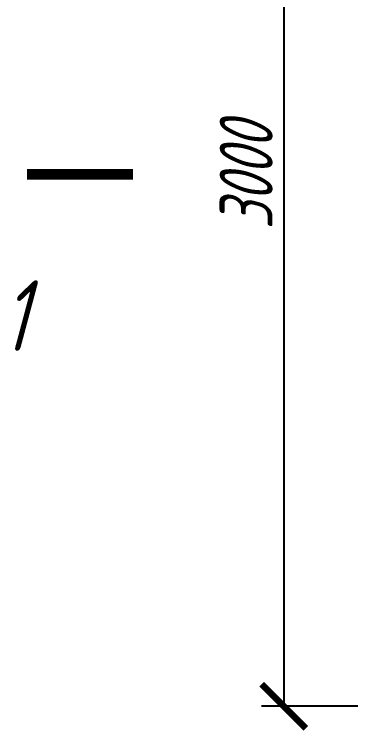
# Model space of a CAD drawing. Header units: millimetres. Extents: x 18535 to 117897, y 11356 to 27315.
# Drawn here: x 23833 to 24785, y 22249 to 24276 of the extents above; entities that cross this region are included whole.
import ezdxf
from ezdxf.enums import TextEntityAlignment as Align

# ---------------------------------------------------------------- set-up
doc = ezdxf.new("R2010")
doc.units = ezdxf.units.MM
doc.layers.add('Dimensions', color=1, linetype='Continuous', lineweight=25)
doc.layers.add('Обозначения', color=102, linetype='Continuous', lineweight=25)
doc.styles.add('!Жартун', font='simplex.shx', dxfattribs={"width": 0.7, "oblique": 15, "height": 3})
doc.dimstyles.new('!Жартун_размер', dxfattribs={"dimtxt": 3, "dimasz": 2.5, "dimexe": 1.25, "dimexo": 0.625, "dimtad": 1, "dimdec": 0, "dimtxsty": '!Жартун', "dimblk": 'ARCHTICK', "dimcen": 2.5, "dimaunit": 1, "dimadec": 0, "dimazin": 0, "dimtfac": 1, "dimtdec": 0, "dimtix": 1, "dimtmove": 1, "dimatfit": 2, "dimldrblk": 'NONE', "dimfxl": 1, "dimtfill": 1, "dimlwd": 25, "dimarcsym": 0})

# ---------------------------------------------------------------- blocks, each defined once
blk = doc.blocks.new('_ArchTick')
at = {"color": 0, "linetype": 'ByBlock', "const_width": 0.15}
blk.add_lwpolyline([(-0.5, -0.5), (0.5, 0.5)], dxfattribs=at)
blk = doc.blocks.new('*D320')
at = {"layer": 'Defpoints', "color": 0, "transparency": 16777216}
for p in [(25345, 25318), (24595.8, 22318), (25345, 22318)]:
    blk.add_point(p, dxfattribs=at)
at = {"layer": 'Dimensions', "color": 0, "lineweight": -2, "transparency": 16777216}
for p, q in [((25313.7, 25318), (24533.3, 25318)), ((25313.7, 22318), (24533.3, 22318))]:
    blk.add_line(p, q, dxfattribs=at)
at = {"layer": 'Dimensions', "color": 0, "linetype": 'Continuous', "lineweight": 25, "transparency": 16777216}
blk.add_line((24595.8, 25318), (24595.8, 22318), dxfattribs=at)
at = {"layer": 'Dimensions', "color": 0, "lineweight": 25, "transparency": 16777216, "xscale": 125, "yscale": 125, "zscale": 125}
for p, rotation in [((24595.8, 25318), 90), ((24595.8, 22318), 270)]:
    blk.add_blockref('_ArchTick', p, dxfattribs=dict(at, rotation=rotation))
at = {"layer": 'Dimensions', "color": 0, "transparency": 16777216, "insert": (24489.5, 23818), "char_height": 150, "attachment_point": 5, "rotation": 90, "style": '!Жартун', "bg_fill": 3, "box_fill_scale": 1.1, "bg_fill_color": 256, "bg_fill_true_color": 13158600, "bg_fill_transparency": 0}
blk.add_mtext('3000', dxfattribs=at)
blk = doc.blocks.new('_None')

msp = doc.modelspace()

# ---------------------------------------------------------------- linework, layer by layer
at = {"layer": 'Обозначения'}
msp.add_lwpolyline([(24169.2, 23823.1, 30, 30, 0), (23869.2, 23823.1, 30, 30, 0), (23969.2, 23823.1, 0, 40, 0), (23969.2, 23623.1, 0, 0, 0), (23969.2, 23323.1, 0, 0, 0)], format="xyseb", dxfattribs=at)

# ---------------------------------------------------------------- texts
at = {"layer": 'Обозначения', "style": '!Жартун', "oblique": 15, "width": 0.7}
msp.add_text('1', height=200, dxfattribs=at).set_placement((23869.2, 23523.1), align=Align.TOP_RIGHT)

# ---------------------------------------------------------------- dimensions: what is measured, and where the dimension line sits
at = {"layer": 'Dimensions'}
dim = msp.add_linear_dim(base=(24595.8, 22318), p1=(25345, 25318), p2=(25345, 22318), angle=90, dimstyle='!Жартун_размер', dxfattribs=at)
dim.commit()
dim.dimension.update_dxf_attribs({"geometry": '*D320', "text_midpoint": (24489.5, 23818)})

doc.saveas('drawing.dxf')
